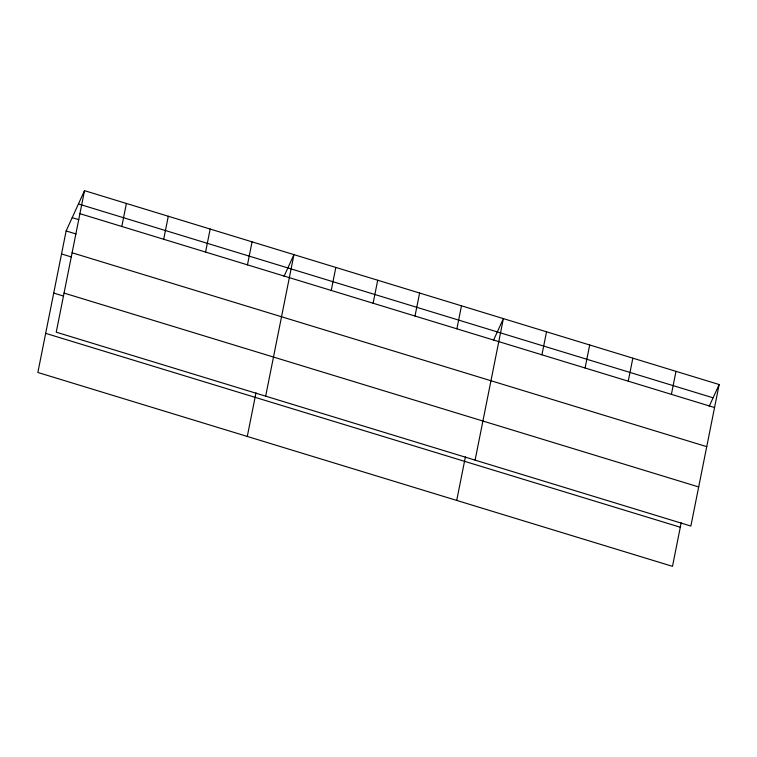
<?xml version="1.0" encoding="UTF-8"?>
<svg xmlns="http://www.w3.org/2000/svg" width="757" height="757" viewBox="0 0 757 757"><rect width="100%" height="100%" fill="white"/><g stroke="black" fill="none" stroke-linecap="round" stroke-linejoin="round"><path stroke-width="1.14" d="M84.51 190.66L56.236 332.181L690.867 526.058L719.15 384.528L84.51 190.66L66.133 230.942L37.85 372.472L672.49 566.34L681.196 522.746M121.801 226.466L126.4 203.463M163.692 239.259L168.291 216.256M205.573 252.062L210.172 229.049M247.463 264.855L252.062 241.843M247.284 436.448L255.989 392.855M265.669 396.166L293.943 254.636L284.026 276.362M331.235 290.442L335.834 267.439M373.116 303.235L377.715 280.232M415.006 316.038L419.605 293.025M456.887 328.831L461.486 305.819M456.708 500.424L465.423 456.831M475.093 460.142L503.377 318.612L493.46 340.338M541.927 354.806L546.526 331.803M585.085 367.987L589.684 344.984M628.244 381.178L632.843 358.165M671.393 394.359L675.992 371.346M709.233 406.254L719.15 384.528M78.444 203.955L713.085 397.822M79.92 213.673L714.551 407.54M72.199 217.656L78.813 219.672M66.133 230.942L76.05 233.979M72.104 252.781L706.735 446.649M61.535 253.955L71.451 256.983M64.052 293.073L698.683 486.94M53.719 293.063L63.635 296.091M45.666 333.354L680.297 527.232"/></g></svg>
